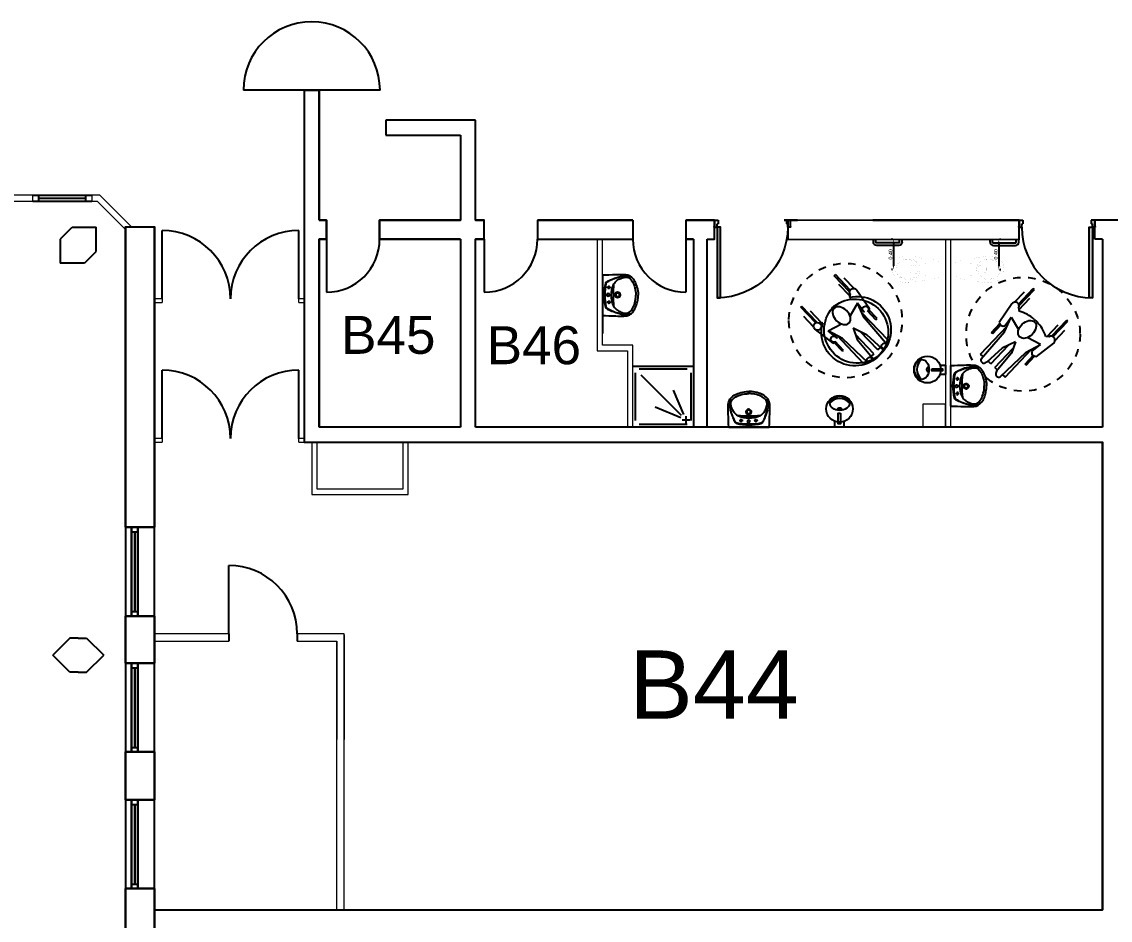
# Model space of a CAD drawing. Header units: millimetres. Extents: x -223503 to -221183, y 15861 to 17311.
# Drawn here: x -222573.32 to -222558.98, y 16069.65 to 16081.48 of the extents above; entities that cross this region are included whole.
import ezdxf

# ---------------------------------------------------------------- set-up
doc = ezdxf.new("R2010")
doc.units = ezdxf.units.MM
doc.linetypes.add('CACHE', pattern=[9.525, 6.35, -3.175])
doc.linetypes.add('CACHE2', pattern=[4.7625, 3.175, -1.5875])
for name, color, linetype in [('ASTEC - AMENAGEMENT INFIRMERIE', 7, 'Continuous'), ('BA CLOISON', 8, 'Continuous'), ('BA FENETRE', 8, 'Continuous'), ('BA MURS', 8, 'Continuous'), ('BA MURS POUTRE', 8, 'CACHE'), ('BA PORTES', 8, 'Continuous'), ('CF EQUIPEMENTS', 8, 'Continuous')]:
    doc.layers.add(name, color=color, linetype=linetype)
doc.layers.add('NUMEROTATION', color=172, linetype='Continuous', lineweight=30)
doc.styles.get("Standard").update_dxf_attribs({"font": 'arial.ttf'})
doc.dimstyles.new('ISO-25', dxfattribs={"dimtxt": 2.5, "dimasz": 2.5, "dimexe": 1.25, "dimexo": 0.625, "dimtad": 1, "dimtxsty": 'Standard', "dimcen": 2.5, "dimadec": 0, "dimazin": 0, "dimtfac": 1, "dimtmove": 0, "dimatfit": 3, "dimfxl": 1, "dimarcsym": 0})

# ---------------------------------------------------------------- blocks, each defined once
blk = doc.blocks.new('A$C620860B5')
at = {"color": 0, "const_width": 0.0381}
for points in [[(31.4, 70), (4.1, 70), (3.8, 69.9), (3.7, 69.5), (3.7, 69.1), (3.7, 43.3), (3.7, 43), (3.7, 42.8), (3.7, 42.6), (3.7, 42.3), (3.7, 42.1), (3.6, 41.8), (3.6, 41.5), (3.6, 41.3), (3.5, 41), (3.5, 40.7), (3.4, 40.4), (3.4, 40.1), (3.3, 39.8), (3.3, 39.5), (3.2, 39.2), (3.1, 38.8), (3.1, 38.5), (3, 38.2), (2.9, 37.8), (2.9, 37.5), (2.8, 37.1), (2.7, 36.8), (2.6, 36.4), (2.5, 36), (2.5, 35.6), (2.4, 35.3), (2.3, 34.9), (2.2, 34.5), (2.1, 34.1), (2, 33.7), (1.9, 33.3), (1.8, 32.9), (1.8, 32.4), (1.7, 32), (1.6, 31.6), (1.5, 31.2), (1.4, 30.7), (1.3, 30.3), (1.2, 29.8), (1.2, 29.4), (1.1, 28.9), (1, 28.5), (0.9, 28), (0.8, 27.5), (0.8, 27.1), (0.7, 26.6), (0.6, 26.1), (0.6, 25.6), (0.5, 25.1), (0.4, 24.6), (0.4, 24.1), (0.3, 23.6), (0.3, 23.1), (0.2, 22.6), (0.2, 22.1), (0.1, 21.6), (0.1, 21.1), (0.1, 20.6), (0, 20.1), (0, 19.7), (0, 19.3), (0, 18.9), (0, 18.5), (0, 18.1), (0.1, 17.7), (0.1, 17.3), (0.1, 17), (0.2, 16.6), (0.2, 16.2), (0.3, 15.8), (0.3, 15.5), (0.4, 15.1), (0.5, 14.7), (0.6, 14.4), (0.7, 14), (0.8, 13.6), (0.9, 13.3), (1, 12.9), (1.1, 12.6), (1.2, 12.2), (1.4, 11.9), (1.5, 11.6), (1.6, 11.2), (1.8, 10.9), (1.9, 10.6), (2.1, 10.2), (2.3, 9.9), (2.4, 9.6), (2.6, 9.3), (2.8, 9), (3, 8.7), (3.2, 8.4), (3.4, 8.1), (3.6, 7.8), (3.8, 7.5), (4, 7.2), (4.2, 6.9), (4.4, 6.6), (4.6, 6.4), (4.9, 6.1), (5.1, 5.8), (5.3, 5.6), (5.6, 5.3), (5.8, 5.1), (6.1, 4.8), (6.3, 4.6), (6.6, 4.4), (6.9, 4.1), (7.1, 3.9), (7.4, 3.7), (7.7, 3.5), (8, 3.3), (8.3, 3.1), (8.6, 2.9), (8.8, 2.7), (9.1, 2.5), (9.4, 2.3), (9.7, 2.2), (10.1, 2), (10.4, 1.8), (10.7, 1.7), (11, 1.5), (11.3, 1.4), (11.6, 1.3), (12, 1.1), (12.3, 1), (12.6, 0.9), (12.9, 0.8), (13.3, 0.7), (13.6, 0.6), (14, 0.5), (14.3, 0.4), (14.6, 0.3), (15, 0.3), (15.3, 0.2), (15.7, 0.2), (16, 0.1), (16.4, 0.1), (16.7, 0.1), (17.1, 0), (17.5, 0), (17.8, 0), (18.2, 0), (18.5, 0), (18.9, 0.1), (19.3, 0.1), (19.6, 0.1), (20, 0.2), (20.3, 0.2), (20.7, 0.3), (21, 0.3), (21.3, 0.4), (21.7, 0.5), (22, 0.6), (22.4, 0.7), (22.7, 0.8), (23, 0.9), (23.4, 1), (23.7, 1.1), (24, 1.3), (24.3, 1.4), (24.7, 1.5), (25, 1.7), (25.3, 1.8), (25.6, 2), (25.9, 2.2), (26.2, 2.3), (26.5, 2.5), (26.8, 2.7), (27.1, 2.9), (27.4, 3.1), (27.7, 3.3), (27.9, 3.5), (28.2, 3.7), (28.5, 3.9), (28.8, 4.1), (29, 4.4), (29.3, 4.6), (29.5, 4.8), (29.8, 5.1), (30.1, 5.3), (30.3, 5.6), (30.5, 5.8), (30.8, 6.1), (31, 6.4), (31.2, 6.6), (31.5, 6.9), (31.7, 7.2), (31.9, 7.5), (32.1, 7.8), (32.3, 8.1), (32.5, 8.4), (32.7, 8.7), (32.9, 9), (33, 9.3), (33.2, 9.6), (33.4, 9.9), (33.6, 10.2), (33.7, 10.6), (33.9, 10.9), (34, 11.2), (34.2, 11.6), (34.3, 11.9), (34.4, 12.2), (34.5, 12.6), (34.7, 12.9), (34.8, 13.3), (34.9, 13.6), (35, 14), (35.1, 14.4), (35.1, 14.7), (35.2, 15.1), (35.3, 15.5), (35.4, 15.8), (35.4, 16.2), (35.5, 16.6), (35.5, 17), (35.5, 17.3), (35.6, 17.7), (35.6, 18.1), (35.6, 18.5), (35.6, 18.9), (35.6, 19.3), (35.6, 19.7), (35.6, 20.1), (35.6, 20.6), (35.5, 21.1), (35.5, 21.6), (35.5, 22.1), (35.4, 22.6), (35.4, 23.1), (35.3, 23.6), (35.3, 24.1), (35.2, 24.6), (35.1, 25.1), (35.1, 25.6), (35, 26.1), (34.9, 26.6), (34.9, 27.1), (34.8, 27.5), (34.7, 28), (34.6, 28.5), (34.6, 28.9), (34.5, 29.4), (34.4, 29.8), (34.3, 30.3), (34.2, 30.7), (34.1, 31.2), (34.1, 31.6), (34, 32), (33.9, 32.4), (33.8, 32.9), (33.7, 33.3), (33.6, 33.7), (33.5, 34.1), (33.4, 34.5), (33.4, 34.9), (33.3, 35.3), (33.2, 35.6), (33.1, 36), (33, 36.4), (32.9, 36.8), (32.9, 37.1), (32.8, 37.5), (32.7, 37.8), (32.6, 38.2), (32.6, 38.5), (32.5, 38.8), (32.4, 39.2), (32.4, 39.5), (32.3, 39.8), (32.3, 40.1), (32.2, 40.4), (32.2, 40.7), (32.1, 41), (32.1, 41.3), (32, 41.5), (32, 41.8), (32, 42.1), (32, 42.3), (31.9, 42.6), (31.9, 42.8), (31.9, 43), (31.9, 43.3), (31.9, 69.4), (31.9, 69.7), (31.7, 70), (31.4, 70)], [(4.5, 51.6), (8.8, 65.7)], [(8.8, 65.7), (8.9, 65.8), (9, 65.9), (9.2, 65.9)], [(9.2, 65.9), (26.5, 65.9)], [(26.5, 65.9), (26.6, 65.9), (26.8, 65.8), (26.8, 65.7)], [(26.8, 65.7), (31.2, 51.6)], [(8.8, 43.1), (11.3, 43.1)], [(9.3, 43.1), (9.4, 43.4), (9.7, 43.7), (10, 43.8), (10.4, 43.7), (10.7, 43.4), (10.8, 43.1), (10.7, 42.7), (10.4, 42.4), (10, 42.3), (9.7, 42.4), (9.4, 42.7), (9.3, 43.1)], [(10.1, 41.4), (10.1, 44.5)], [(26.7, 43.1), (24.4, 43.1)], [(26.3, 43.1), (26.2, 43.5), (25.9, 43.7), (25.5, 43.8), (25.2, 43.7), (24.9, 43.5), (24.8, 43.1), (24.9, 42.7), (25.2, 42.4), (25.5, 42.3), (25.9, 42.4), (26.2, 42.7), (26.3, 43.1)], [(25.5, 41.5), (25.5, 44.4)], [(17.8, 4.2), (18.2, 4.2), (18.5, 4.2), (18.9, 4.3), (19.2, 4.3), (19.5, 4.3), (19.9, 4.4), (20.2, 4.5), (20.5, 4.5), (20.9, 4.6), (21.2, 4.7), (21.5, 4.8), (21.8, 4.9), (22.1, 5.1), (22.5, 5.2), (22.8, 5.3), (23.1, 5.5), (23.4, 5.6), (23.7, 5.8), (24, 6), (24.3, 6.2), (24.5, 6.3), (24.8, 6.5), (25.1, 6.8), (25.4, 7), (25.6, 7.2), (25.9, 7.4), (26.2, 7.7), (26.4, 7.9), (26.7, 8.1), (26.9, 8.4), (27.2, 8.7), (27.4, 8.9), (27.6, 9.2), (27.8, 9.5), (28.1, 9.8), (28.3, 10.1), (28.5, 10.4), (28.7, 10.7), (28.9, 11), (29.1, 11.3), (29.2, 11.6), (29.4, 12), (29.6, 12.3), (29.7, 12.6), (29.9, 13), (30, 13.3), (30.2, 13.7), (30.3, 14), (30.5, 14.4), (30.6, 14.8), (30.7, 15.1), (30.8, 15.5), (30.9, 15.9), (31, 16.3), (31.1, 16.7), (31.1, 17.1), (31.2, 17.4), (31.2, 17.8), (31.3, 18.2), (31.3, 18.6), (31.4, 19.1), (31.4, 19.5), (31.4, 19.9), (31.4, 20.3), (31.4, 20.7), (31.4, 21.1), (31.4, 21.5), (31.4, 21.9), (31.3, 22.3), (31.3, 22.6), (31.3, 23), (31.2, 23.4), (31.2, 23.8), (31.1, 24.2), (31.1, 24.5), (31, 24.9), (30.9, 25.3), (30.9, 25.6), (30.8, 26), (30.7, 26.3), (30.6, 26.7), (30.5, 27), (30.4, 27.4), (30.3, 27.7), (30.2, 28.1), (30, 28.4), (29.9, 28.7), (29.8, 29), (29.6, 29.3), (29.5, 29.6), (29.3, 29.9), (29.2, 30.2), (29, 30.5), (28.8, 30.8), (28.6, 31.1), (28.5, 31.4), (28.3, 31.6), (28.1, 31.9), (27.9, 32.2), (27.6, 32.4), (27.4, 32.7), (27.2, 32.9), (27, 33.1), (26.7, 33.3), (26.5, 33.6), (26.2, 33.8), (25.9, 34), (25.7, 34.2), (25.4, 34.4), (25.1, 34.5), (24.8, 34.7), (24.5, 34.9), (24.2, 35), (23.9, 35.2), (23.6, 35.3), (23.2, 35.5), (22.9, 35.6), (22.6, 35.7), (22.2, 35.8), (21.8, 35.9), (21.5, 36), (21.1, 36.1), (20.7, 36.1), (20.3, 36.2), (19.9, 36.3), (19.5, 36.3), (19.1, 36.3), (18.7, 36.4), (18.3, 36.4), (17.8, 36.4), (17.4, 36.4), (17, 36.4), (16.5, 36.3), (16.1, 36.3), (15.7, 36.3), (15.3, 36.2), (14.9, 36.1), (14.5, 36.1), (14.2, 36), (13.8, 35.9), (13.4, 35.8), (13.1, 35.7), (12.7, 35.6), (12.4, 35.5), (12.1, 35.3), (11.7, 35.2), (11.4, 35), (11.1, 34.9), (10.8, 34.7), (10.5, 34.5), (10.2, 34.4), (10, 34.2), (9.7, 34), (9.4, 33.8), (9.2, 33.6), (8.9, 33.3), (8.7, 33.1), (8.5, 32.9), (8.2, 32.7), (8, 32.4), (7.8, 32.2), (7.6, 31.9), (7.4, 31.6), (7.2, 31.4), (7, 31.1), (6.8, 30.8), (6.6, 30.5), (6.5, 30.2), (6.3, 29.9), (6.2, 29.6), (6, 29.3), (5.9, 29), (5.7, 28.7), (5.6, 28.4), (5.5, 28.1), (5.4, 27.7), (5.2, 27.4), (5.1, 27), (5, 26.7), (4.9, 26.3), (4.9, 26), (4.8, 25.6), (4.7, 25.3), (4.6, 24.9), (4.6, 24.5), (4.5, 24.2), (4.5, 23.8), (4.4, 23.4), (4.4, 23), (4.3, 22.6), (4.3, 22.3), (4.3, 21.9), (4.3, 21.5), (4.2, 21.1), (4.2, 20.7), (4.2, 20.3), (4.2, 19.9), (4.3, 19.5), (4.3, 19.1), (4.3, 18.6), (4.3, 18.2), (4.4, 17.8), (4.5, 17.4), (4.5, 17.1), (4.6, 16.7), (4.7, 16.3), (4.8, 15.9), (4.9, 15.5), (5, 15.1), (5.1, 14.8), (5.2, 14.4), (5.3, 14), (5.5, 13.7), (5.6, 13.3), (5.7, 13), (5.9, 12.6), (6.1, 12.3), (6.2, 12), (6.4, 11.6), (6.6, 11.3), (6.8, 11), (7, 10.7), (7.2, 10.4), (7.4, 10.1), (7.6, 9.8), (7.8, 9.5), (8, 9.2), (8.2, 8.9), (8.5, 8.7), (8.7, 8.4), (9, 8.1), (9.2, 7.9), (9.5, 7.7), (9.7, 7.4), (10, 7.2), (10.3, 7), (10.5, 6.8), (10.8, 6.5), (11.1, 6.3), (11.4, 6.2), (11.7, 6), (12, 5.8), (12.3, 5.6), (12.6, 5.5), (12.9, 5.3), (13.2, 5.2), (13.5, 5.1), (13.8, 4.9), (14.1, 4.8), (14.5, 4.7), (14.8, 4.6), (15.1, 4.5), (15.4, 4.5), (15.8, 4.4), (16.1, 4.3), (16.4, 4.3), (16.8, 4.3), (17.1, 4.2), (17.5, 4.2), (17.8, 4.2)], [(17.8, 5), (18.2, 5), (18.6, 5), (18.9, 5.1), (19.3, 5.1), (19.6, 5.2), (20, 5.2), (20.3, 5.3), (20.7, 5.4), (21, 5.5), (21.3, 5.6), (21.7, 5.7), (22, 5.8), (22.3, 5.9), (22.6, 6.1), (22.9, 6.2), (23.3, 6.4), (23.6, 6.5), (23.9, 6.7), (24.1, 6.9), (24.4, 7.1), (24.7, 7.3), (25, 7.5), (25.3, 7.7), (25.5, 7.9), (25.8, 8.2), (26, 8.4), (26.3, 8.7), (26.5, 8.9), (26.8, 9.2), (27, 9.5), (27.2, 9.7), (27.4, 10), (27.7, 10.3), (27.9, 10.6), (28.1, 10.9), (28.3, 11.2), (28.4, 11.5), (28.6, 11.8), (28.8, 12.2), (29, 12.5), (29.1, 12.8), (29.3, 13.2), (29.4, 13.5), (29.5, 13.8), (29.7, 14.2), (29.8, 14.6), (29.9, 14.9), (30, 15.3), (30.1, 15.6), (30.2, 16), (30.3, 16.4), (30.4, 16.8), (30.4, 17.2), (30.5, 17.5), (30.5, 17.9), (30.6, 18.3), (30.6, 18.7), (30.6, 19.1), (30.6, 19.5), (30.6, 19.9), (30.6, 20.3), (30.6, 20.7), (30.6, 21.1), (30.6, 21.5), (30.6, 21.8), (30.5, 22.2), (30.5, 22.6), (30.5, 23), (30.4, 23.3), (30.4, 23.7), (30.3, 24.1), (30.2, 24.4), (30.2, 24.8), (30.1, 25.1), (30, 25.5), (29.9, 25.8), (29.8, 26.1), (29.7, 26.4), (29.6, 26.8), (29.5, 27.1), (29.3, 27.4), (29.2, 27.7), (29.1, 28), (28.9, 28.3), (28.8, 28.6), (28.6, 28.8), (28.4, 29.1), (28.3, 29.4), (28.1, 29.6), (27.9, 29.9), (27.7, 30.1), (27.5, 30.4), (27.2, 30.6), (27, 30.8), (26.8, 31.1), (26.5, 31.3), (26.3, 31.5), (26, 31.7), (25.7, 31.9), (25.5, 32), (25.2, 32.2), (24.9, 32.4), (24.6, 32.5), (24.3, 32.7), (23.9, 32.8), (23.6, 33), (23.2, 33.1), (22.9, 33.2), (22.5, 33.3), (22.1, 33.4), (21.8, 33.5), (21.4, 33.6), (21, 33.7), (20.5, 33.7), (20.1, 33.8), (19.7, 33.8), (19.2, 33.8), (18.8, 33.9), (18.3, 33.9), (17.8, 33.9), (17.3, 33.9), (16.9, 33.9), (16.4, 33.8), (16, 33.8), (15.5, 33.8), (15.1, 33.7), (14.7, 33.7), (14.3, 33.6), (13.9, 33.5), (13.5, 33.4), (13.1, 33.3), (12.8, 33.2), (12.4, 33.1), (12.1, 33), (11.7, 32.8), (11.4, 32.7), (11.1, 32.5), (10.8, 32.4), (10.5, 32.2), (10.2, 32), (9.9, 31.9), (9.6, 31.7), (9.4, 31.5), (9.1, 31.3), (8.9, 31.1), (8.6, 30.8), (8.4, 30.6), (8.2, 30.4), (8, 30.1), (7.8, 29.9), (7.6, 29.6), (7.4, 29.4), (7.2, 29.1), (7, 28.8), (6.9, 28.6), (6.7, 28.3), (6.6, 28), (6.4, 27.7), (6.3, 27.4), (6.2, 27.1), (6.1, 26.8), (5.9, 26.4), (5.8, 26.1), (5.7, 25.8), (5.6, 25.5), (5.6, 25.1), (5.5, 24.8), (5.4, 24.4), (5.3, 24.1), (5.3, 23.7), (5.2, 23.3), (5.2, 23), (5.1, 22.6), (5.1, 22.2), (5.1, 21.8), (5.1, 21.5), (5, 21.1), (5, 20.7), (5, 20.3), (5, 19.9), (5, 19.5), (5, 19.1), (5, 18.7), (5.1, 18.3), (5.1, 17.9), (5.2, 17.5), (5.2, 17.2), (5.3, 16.8), (5.4, 16.4), (5.4, 16), (5.5, 15.6), (5.6, 15.3), (5.7, 14.9), (5.8, 14.6), (6, 14.2), (6.1, 13.8), (6.2, 13.5), (6.4, 13.2), (6.5, 12.8), (6.7, 12.5), (6.8, 12.2), (7, 11.8), (7.2, 11.5), (7.4, 11.2), (7.6, 10.9), (7.8, 10.6), (8, 10.3), (8.2, 10), (8.4, 9.7), (8.6, 9.5), (8.9, 9.2), (9.1, 8.9), (9.3, 8.7), (9.6, 8.4), (9.9, 8.2), (10.1, 7.9), (10.4, 7.7), (10.6, 7.5), (10.9, 7.3), (11.2, 7.1), (11.5, 6.9), (11.8, 6.7), (12.1, 6.5), (12.4, 6.4), (12.7, 6.2), (13, 6.1), (13.3, 5.9), (13.6, 5.8), (14, 5.7), (14.3, 5.6), (14.6, 5.5), (15, 5.4), (15.3, 5.3), (15.7, 5.2), (16, 5.2), (16.4, 5.1), (16.7, 5.1), (17.1, 5), (17.5, 5), (17.8, 5)], [(17.9, 22.7), (17.5, 22.7), (17.4, 22.7), (17.3, 22.7), (17.2, 22.7), (17, 22.7), (16.8, 22.7), (16.6, 22.7), (16.3, 22.8), (16, 22.8), (15.7, 22.9), (15.4, 23.1), (15.1, 23.2), (14.7, 23.4), (14.4, 23.6), (14.1, 23.9), (13.9, 24.2), (13.6, 24.6), (13.4, 25), (13.2, 25.5), (13.1, 26.1), (13, 26.7), (12.3, 31.1), (12.4, 31.7), (12.5, 32.1), (12.8, 32.4), (13.2, 32.6), (13.7, 32.7), (14.2, 32.9), (14.7, 33), (15.2, 33.1), (15.6, 33.1), (16.1, 33.2), (16.5, 33.2), (16.9, 33.2), (17.4, 33.2), (17.9, 33.2), (18.3, 33.2), (18.8, 33.2), (19.2, 33.2), (19.6, 33.2), (20.1, 33.1), (20.5, 33.1), (21, 33), (21.5, 32.9), (22, 32.7), (22.5, 32.6), (22.9, 32.4), (23.2, 32.1), (23.3, 31.7), (23.4, 31.1), (22.7, 26.7), (22.6, 26.1), (22.5, 25.5), (22.3, 25), (22.1, 24.6), (21.8, 24.2), (21.6, 23.9), (21.3, 23.6), (21, 23.4), (20.6, 23.2), (20.3, 23.1), (20, 22.9), (19.7, 22.8), (19.4, 22.8), (19.1, 22.7), (18.9, 22.7), (18.7, 22.7), (18.5, 22.7), (18.4, 22.7), (18.3, 22.7), (18.2, 22.7), (17.9, 22.7)]]:
    blk.add_lwpolyline(points, dxfattribs=at)
blk = doc.blocks.new('Barre maintien')
for p, q in [((-0.04, 0), (0, 0)), ((-0.085, -0.045), (-0.085, -0.335)), ((-0.05, -0.045), (-0.05, -0.335)), ((-0.04, -0.035), (0, -0.035)), ((-0.04, -0.345), (0, -0.345)), ((-0.04, -0.38), (0, -0.38))]:
    blk.add_line(p, q)
for centre, radius, start, end in [((-0.04, -0.045), 0.045, 90, 180), ((-0.04, -0.045), 0.01, 90, 180), ((-0.04, -0.335), 0.045, 180, 270), ((-0.04, -0.335), 0.01, 180, 270)]:
    blk.add_arc(centre, radius, start, end)
blk = doc.blocks.new('*D11')
at = {"layer": 'CF EQUIPEMENTS', "color": 0, "lineweight": -2, "transparency": 16777216}
for p, q in [((-222560.446, 16078.572), (-222560.446, 16078.27)), ((-222560.435, 16078.622), (-222560.421, 16078.622)), ((-222560.435, 16078.22), (-222560.421, 16078.22))]:
    blk.add_line(p, q, dxfattribs=at)
at = {"layer": 'CF EQUIPEMENTS', "color": 0, "transparency": 16777216}
for points in [[(-222560.454, 16078.572), (-222560.438, 16078.572), (-222560.446, 16078.622)], [(-222560.454, 16078.27), (-222560.438, 16078.27), (-222560.446, 16078.22)]]:
    blk.add_solid(points, dxfattribs=at)
at = {"layer": 'CF EQUIPEMENTS', "color": 0, "transparency": 16777216, "insert": (-222560.484, 16078.421), "char_height": 0.05, "attachment_point": 5, "rotation": 90}
blk.add_mtext('0.40', dxfattribs=at)
blk = doc.blocks.new('Lavabo 500-445')
at = {"color": 0, "ltscale": 0.5}
blk.add_line((0.8, 47), (54.1, 47), dxfattribs=at)
at = {"color": 0, "linetype": 'Continuous'}
for p, q in [((15, 38.5), (16.4, 38.5)), ((17.2, 39.4), (17.2, 40.7)), ((17.2, 37.7), (17.2, 36.4)), ((19.4, 38.5), (18, 38.5)), ((24.5, 39.5), (25.9, 39.5)), ((27, 42), (27, 40.6)), ((27, 38.5), (27, 37.1)), ((27, 31.6), (27, 28.4)), ((29.4, 39.5), (28.1, 39.5)), ((34.6, 38.5), (35.9, 38.5)), ((36.7, 39.4), (36.7, 40.7)), ((36.7, 37.7), (36.7, 36.4)), ((38.9, 38.5), (37.6, 38.5)), ((25.6, 27.1), (22.4, 27.1)), ((27, 25.7), (27, 22.5)), ((31.5, 27.1), (28.4, 27.1))]:
    blk.add_line(p, q, dxfattribs=at)
for centre, radius in [((27, 27.1), 3.5), ((27, 27.1), 2.5), ((27, 39.5), 1.75)]:
    blk.add_circle(centre, radius, dxfattribs=at)
at = {"color": 0}
for centre, radius, start, end in [((27.5, -15.2), 60, 74.5003, 105.4997), ((27.5, -40.7), 84.1, 79.4923, 100.5077), ((12.8, 38.4), 3.67, 100.5561, 141.3183), ((27.5, -103.3), 136, 83.6125, 96.3875), ((27.5, 0.7), 34.8, 66.7884, 113.2116), ((42.2, 38.4), 3.67, 38.6817, 79.4439)]:
    blk.add_arc(centre, radius, start, end, dxfattribs=at)
at = {"color": 0, "ltscale": 0.5}
for centre, radius, start, end in [((59, 10.8), 57.5, 148.648, 165.7967), ((12.7, 39.1), 3.67, 109.6829, 143.1102), ((42.3, 39.1), 3.67, 36.8898, 70.3171), ((-4, 10.8), 57.5, 14.2033, 31.352)]:
    blk.add_arc(centre, radius, start, end, dxfattribs=at)
at = {"color": 0, "linetype": 'Continuous'}
for centre, start, end in [((17.2, 38.5), 148.745, 211.255), ((17.2, 38.5), 58.745, 121.255), ((17.2, 38.5), 238.745, 301.255), ((17.2, 38.5), 328.745, 31.255), ((36.7, 38.5), 148.745, 211.255), ((36.7, 38.5), 58.745, 121.255), ((36.7, 38.5), 238.745, 301.255), ((36.7, 38.5), 328.745, 31.255)]:
    blk.add_arc(centre, 1.5, start, end, dxfattribs=at)
at = {"color": 0}
for points, knots in [([(0.8, 47), (0.6, 41.8), (0.2, 30.9), (-0.1, 20.9), (0.4, 14.6), (2.5, 9.4), (7.6, 4.9), (15.3, 1.8), (21.9, 0.3), (26.4, 0), (27.5, 0)], [0, 0, 0, 0, 6.862415, 11.432979, 13.061515, 15.17947, 18.596172, 21.589508, 25.933706, 27.415306, 27.415306, 27.415306, 27.415306]), ([(54.1, 47), (54.4, 41.8), (54.8, 30.9), (55.1, 20.9), (54.6, 14.6), (52.5, 9.4), (47.4, 4.9), (39.7, 1.8), (33.1, 0.3), (28.6, 0), (27.5, 0)], [0, 0, 0, 0, 6.862415, 11.432979, 13.061515, 15.17947, 18.596172, 21.589508, 25.933706, 27.415306, 27.415306, 27.415306, 27.415306]), ([(9.8, 41.3), (9.5, 41), (8.9, 40), (7.5, 37.3), (5.2, 30.7), (3.2, 24.9), (2.1, 19), (2.1, 13.7), (3.8, 11.1), (4.4, 10.1)], [11.967274, 11.967274, 11.967274, 11.967274, 24.820686, 49.18275, 116.442747, 184.513038, 249.207347, 314.742254, 350.500887, 350.500887, 350.500887, 350.500887]), ([(13.8, 32.7), (13.4, 32.5), (11.5, 31.5), (7.6, 27.9), (5.3, 23.3), (4, 19.6), (3.4, 16.1), (4.3, 12), (8.6, 7.6), (15.8, 4.6), (22.4, 3.2), (26.5, 3), (27.5, 3)], [0, 0, 0, 0, 0.551076, 2.734038, 5.047655, 6.966551, 8.10082, 9.597606, 12.303606, 15.69898, 19.704485, 21.053077, 21.053077, 21.053077, 21.053077]), ([(41.2, 32.7), (41.6, 32.5), (43.4, 31.5), (47.4, 27.9), (49.7, 23.3), (51, 19.6), (51.5, 16.1), (50.7, 12), (46.4, 7.6), (39.2, 4.6), (32.6, 3.2), (28.5, 3), (27.5, 3)], [0, 0, 0, 0, 0.551076, 2.734038, 5.047655, 6.966551, 8.10082, 9.597606, 12.303606, 15.69898, 19.704485, 21.053077, 21.053077, 21.053077, 21.053077]), ([(45.2, 41.3), (45.4, 41), (46.1, 40), (47.5, 37.3), (49.7, 30.7), (51.8, 24.9), (52.9, 19), (52.9, 13.7), (51.2, 11.1), (50.6, 10.1)], [11.967274, 11.967274, 11.967274, 11.967274, 24.820686, 49.18275, 116.442747, 184.513038, 249.207347, 314.742254, 350.500887, 350.500887, 350.500887, 350.500887])]:
    blk.add_open_spline(points, degree=3, knots=knots, dxfattribs=at)
blk = doc.blocks.new('Cercle Handi')
at = {"color": 0}
for p, q in [((-150, 401), (-334, 440)), ((-456, 410), (-460, 392)), ((-172, 332), (-460, 392)), ((-178, 352), (-456, 410)), ((-141, 287), (-346, 330)), ((-153, 311), (-132, 269)), ((-109, 403), (166, 297)), ((166, 297), (170, 265)), ((180, 156), (-3, 265)), ((133, 219), (-3, 265)), ((-3, 265), (9, 70)), ((606, 93), (110, 197)), ((141, 222), (133, 219)), ((322, 228), (164, 261)), ((325, 246), (168, 279)), ((638, 37), (180, 156)), ((325, 246), (322, 228)), ((-242, 21), (-232, 68)), ((596, 48), (606, 93)), ((638, 37), (636, 38)), ((-111, -252), (-21, -82)), ((137, -35), (292, -1)), ((137, -35), (302, -138)), ((553, -159), (223, -89)), ((568, -88), (224, -16)), ((292, -1), (330, -5)), ((302, -138), (564, -212)), ((330, -5), (599, -44)), ((568, -88), (578, -41)), ((599, -44), (625, -37)), ((-581, -182), (-585, -202)), ((-307, -261), (-585, -202)), ((-288, -244), (-581, -182)), ((-301, -317), (-485, -278)), ((-247, -216), (-452, -173)), ((-268, -234), (-231, -204)), ((100, -226), (-111, -252)), ((31, -265), (-111, -252)), ((515, -340), (19, -236)), ((38, -270), (31, -265)), ((565, -302), (100, -226)), ((553, -159), (543, -206)), ((564, -212), (585, -229)), ((-264, -335), (31, -349)), ((31, -349), (47, -321)), ((196, -367), (39, -334)), ((201, -346), (44, -313)), ((201, -346), (196, -367)), ((524, -295), (515, -340)), ((567, -301), (565, -302))]:
    blk.add_line(p, q, dxfattribs=at)
at = {"color": 0, "linetype": 'CACHE2'}
blk.add_circle((0, 0), 750, dxfattribs=at)
at = {"color": 0}
for centre, radius, start, end in [((-128, 355), 51, 162.0036, 240.0357), ((-127, 355), 51.3, 68.9303, 162.0036), ((198, -22), 440, 138.5521, 168.1191), ((130, 260), 40.4, 286.7296, 6.0883), ((188, -70), 440, 168.1191, 197.6861), ((615, 3), 41, 285.2404, 55.1749), ((-262, -284), 51, 96.2026, 174.2346), ((-262, -284), 51.3, 174.2346, 267.3079), ((12, -301), 40.4, 330.15, 49.5087), ((559, -261), 41, 281.0633, 50.9978)]:
    blk.add_arc(centre, radius, start, end, dxfattribs=at)
blk.add_ellipse((-82, 12), major_axis=(-134, 34), ratio=0.676667, start_param=0, end_param=6.283185, dxfattribs=at)
blk = doc.blocks.new('*D43')
at = {"layer": 'CF EQUIPEMENTS', "color": 0, "lineweight": -2, "transparency": 16777216}
for p, q in [((-222561.845, 16078.622), (-222561.86, 16078.622)), ((-222561.835, 16078.572), (-222561.835, 16078.27)), ((-222561.845, 16078.22), (-222561.86, 16078.22))]:
    blk.add_line(p, q, dxfattribs=at)
at = {"layer": 'CF EQUIPEMENTS', "color": 0, "transparency": 16777216}
for points in [[(-222561.843, 16078.572), (-222561.826, 16078.572), (-222561.835, 16078.622)], [(-222561.843, 16078.27), (-222561.826, 16078.27), (-222561.835, 16078.22)]]:
    blk.add_solid(points, dxfattribs=at)
at = {"layer": 'CF EQUIPEMENTS', "color": 0, "transparency": 16777216, "insert": (-222561.873, 16078.421), "char_height": 0.05, "attachment_point": 5, "rotation": 90}
blk.add_mtext('0.40', dxfattribs=at)
blk = doc.blocks.new('BP 93 SA')
blk.add_hatch(color=256).paths.add_polyline_path([(927, 0), (927, 930), (971, 930), (971, 0)])
for p, q in [((0, 1023), (0, 1012)), ((0, 1023), (56, 1023)), ((0, 1012), (8, 1012)), ((8, 1012), (8, 941)), ((56, 1023), (56, 974)), ((1012, 1023), (956, 1023)), ((956, 1023), (956, 974)), ((1012, 1012), (1004, 1012)), ((1004, 1012), (1004, 941)), ((1012, 1023), (1012, 1012)), ((0, 930), (0, 941)), ((0, 941), (8, 941)), ((0, 930), (41, 930)), ((41, 930), (41, 974)), ((41, 974), (56, 974)), ((971, 974), (956, 974)), ((971, 930), (971, 974)), ((1012, 930), (971, 930)), ((1012, 941), (1004, 941)), ((1012, 930), (1012, 941))]:
    blk.add_line(p, q)
blk.add_lwpolyline([(927, 0), (927, 930), (971, 930), (971, 0)], close=True)
blk.add_arc((971, 930), 930, 180, 270)
blk = doc.blocks.new('CCADUNITCIRCLE', base_point=(0.01, 0.01))
at = {"color": 0, "linetype": 'ByBlock'}
blk.add_circle((0, 0), 1, dxfattribs=at)
blk = doc.blocks.new('URINOIR')
at = {"color": 0, "linetype": 'Continuous'}
for p, q in [((-162, 6), (-87, 6)), ((-162, -114), (-162, 6)), ((-89, -114), (-162, -114))]:
    blk.add_line(p, q, dxfattribs=at)
blk.add_lwpolyline([(20, -68), (-121, -68), (-121, -40), (20, -40)], close=True, dxfattribs=at)
blk.add_circle((77, -57), 176, dxfattribs=at)
for centre, radius, start, end in [((40, -59), 174, 311.4155, 48.5845), ((43, -59), 174, 311.4155, 48.5845), ((56, -59), 25, 275.3008, 84.6992), ((56, -59), 32, 276.7911, 83.2089)]:
    blk.add_arc(centre, radius, start, end, dxfattribs=at)
at = {"color": 0, "linetype": 'Continuous', "xscale": 130.5280600000032, "yscale": 95.24999999999295, "zscale": 2540, "rotation": 90}
blk.add_blockref('CCADUNITCIRCLE', (151, -58), dxfattribs=at)

msp = doc.modelspace()

# ---------------------------------------------------------------- linework, layer by layer
at = {"layer": 'BA CLOISON', "linetype": 'Continuous', "lineweight": 0}
for p, q in [((-222573.173, 16079.202), (-222573.493, 16079.202)), ((-222573.173, 16079.122), (-222573.173, 16079.202)), ((-222572.393, 16079.202), (-222572.393, 16079.122)), ((-222572.29, 16079.202), (-222572.393, 16079.202)), ((-222571.871, 16078.783), (-222572.29, 16079.202)), ((-222573.493, 16079.122), (-222573.173, 16079.122)), ((-222572.393, 16079.122), (-222572.323, 16079.122)), ((-222572.323, 16079.122), (-222571.951, 16078.75)), ((-222565.738, 16078.622), (-222565.738, 16077.165)), ((-222565.738, 16078.622), (-222565.738, 16077.152)), ((-222565.667, 16077.223), (-222565.667, 16078.622)), ((-222561.148, 16078.622), (-222561.148, 16076.147)), ((-222561.148, 16078.622), (-222561.148, 16076.147)), ((-222561.078, 16076.147), (-222561.078, 16078.622)), ((-222571.468, 16077.835), (-222571.568, 16077.835)), ((-222571.568, 16077.785), (-222571.468, 16077.785)), ((-222571.468, 16077.835), (-222571.468, 16077.785)), ((-222569.668, 16077.835), (-222569.668, 16077.835)), ((-222569.668, 16077.785), (-222569.668, 16077.835)), ((-222569.598, 16077.835), (-222569.668, 16077.835)), ((-222569.668, 16077.785), (-222569.598, 16077.785)), ((-222565.738, 16077.165), (-222565.738, 16077.152)), ((-222565.738, 16077.152), (-222565.338, 16077.152)), ((-222565.738, 16077.152), (-222565.668, 16077.152)), ((-222565.668, 16077.152), (-222565.338, 16077.152)), ((-222565.267, 16077.223), (-222565.667, 16077.223)), ((-222565.338, 16077.152), (-222565.338, 16076.147)), ((-222565.338, 16077.152), (-222565.338, 16076.147)), ((-222565.267, 16076.147), (-222565.267, 16077.223)), ((-222571.468, 16075.997), (-222571.57, 16075.997)), ((-222571.468, 16075.997), (-222571.468, 16075.947)), ((-222569.668, 16075.997), (-222569.668, 16075.997)), ((-222569.668, 16075.947), (-222569.668, 16075.997)), ((-222569.598, 16075.997), (-222569.668, 16075.997)), ((-222571.57, 16075.947), (-222571.468, 16075.947)), ((-222569.668, 16075.947), (-222569.598, 16075.947)), ((-222569.498, 16075.947), (-222569.498, 16075.257)), ((-222569.428, 16075.327), (-222569.428, 16075.947)), ((-222568.298, 16075.947), (-222568.298, 16075.327)), ((-222568.228, 16075.327), (-222568.228, 16075.947)), ((-222568.298, 16075.327), (-222569.428, 16075.327)), ((-222568.228, 16075.257), (-222568.228, 16075.327)), ((-222569.498, 16075.257), (-222569.428, 16075.257)), ((-222569.428, 16075.257), (-222568.228, 16075.257)), ((-222570.59, 16073.425), (-222571.568, 16073.425)), ((-222569.071, 16073.425), (-222569.69, 16073.425)), ((-222569.071, 16069.79), (-222569.071, 16073.425)), ((-222569.071, 16072.03), (-222569.071, 16073.412)), ((-222569.071, 16073.412), (-222569.071, 16072.03)), ((-222569.071, 16073.412), (-222569.071, 16072.03)), ((-222571.568, 16073.328), (-222570.59, 16073.328)), ((-222569.69, 16073.328), (-222569.168, 16073.328)), ((-222569.168, 16073.328), (-222569.168, 16072.03)), ((-222569.168, 16073.328), (-222569.168, 16072.03)), ((-222569.168, 16072.03), (-222569.168, 16073.328)), ((-222569.168, 16072.03), (-222569.168, 16073.328)), ((-222569.168, 16073.328), (-222569.168, 16072.03)), ((-222569.168, 16069.79), (-222569.168, 16073.328))]:
    msp.add_line(p, q, dxfattribs=at)
at = {"layer": 'BA CLOISON'}
for p, q in [((-222570.59, 16073.425), (-222570.59, 16073.328)), ((-222569.69, 16073.425), (-222569.69, 16073.328))]:
    msp.add_line(p, q, dxfattribs=at)
at = {"layer": 'BA CLOISON', "linetype": 'Continuous', "lineweight": 0}
msp.add_lwpolyline([(-222561.448, 16076.147), (-222561.148, 16076.147), (-222561.148, 16076.447), (-222561.448, 16076.447)], close=True, dxfattribs=at)
at = {"layer": 'BA FENETRE', "linetype": 'ByBlock', "lineweight": 25}
for p, q in [((-222573.173, 16079.202), (-222572.393, 16079.202)), ((-222573.093, 16079.122), (-222573.093, 16079.202)), ((-222573.093, 16079.163), (-222572.473, 16079.163)), ((-222572.473, 16079.123), (-222572.473, 16079.202)), ((-222572.473, 16079.177), (-222572.473, 16079.202)), ((-222572.473, 16079.165), (-222572.473, 16079.177)), ((-222572.473, 16079.165), (-222572.473, 16079.177)), ((-222572.473, 16079.122), (-222572.473, 16079.165)), ((-222573.173, 16079.122), (-222572.393, 16079.122)), ((-222571.87, 16074.827), (-222571.87, 16073.657)), ((-222571.87, 16073.657), (-222571.87, 16074.827)), ((-222571.87, 16074.767), (-222571.79, 16074.767)), ((-222571.83, 16074.767), (-222571.83, 16073.717)), ((-222571.83, 16073.717), (-222571.83, 16074.767)), ((-222571.79, 16073.657), (-222571.79, 16074.827)), ((-222571.79, 16074.827), (-222571.79, 16073.657)), ((-222571.87, 16073.717), (-222571.79, 16073.717)), ((-222571.87, 16073.037), (-222571.87, 16071.867)), ((-222571.87, 16071.867), (-222571.87, 16073.037)), ((-222571.87, 16072.977), (-222571.79, 16072.977)), ((-222571.83, 16072.977), (-222571.83, 16071.927)), ((-222571.83, 16071.927), (-222571.83, 16072.977)), ((-222571.79, 16071.867), (-222571.79, 16073.037)), ((-222571.79, 16073.037), (-222571.79, 16071.867)), ((-222571.87, 16071.927), (-222571.79, 16071.927)), ((-222571.87, 16071.237), (-222571.87, 16070.067)), ((-222571.87, 16070.067), (-222571.87, 16071.237)), ((-222571.87, 16071.177), (-222571.79, 16071.177)), ((-222571.83, 16071.177), (-222571.83, 16070.127)), ((-222571.83, 16070.127), (-222571.83, 16071.177)), ((-222571.79, 16070.067), (-222571.79, 16071.237)), ((-222571.79, 16071.237), (-222571.79, 16070.067)), ((-222571.87, 16070.127), (-222571.79, 16070.127))]:
    msp.add_line(p, q, dxfattribs=at)
at = {"layer": 'BA MURS'}
for p, q in [((-222569.598, 16080.585), (-222569.598, 16075.947)), ((-222569.598, 16080.585), (-222569.398, 16080.585)), ((-222569.398, 16080.585), (-222569.398, 16078.872)), ((-222569.398, 16078.872), (-222569.398, 16080.585)), ((-222569.398, 16080.585), (-222569.398, 16078.872)), ((-222567.338, 16080.189), (-222568.52, 16080.189)), ((-222568.52, 16080.189), (-222568.52, 16079.989)), ((-222567.338, 16078.872), (-222567.338, 16080.189)), ((-222568.52, 16079.989), (-222567.538, 16079.989)), ((-222567.538, 16079.989), (-222567.538, 16078.872)), ((-222565.268, 16078.872), (-222566.524, 16078.872)), ((-222564.269, 16078.872), (-222564.568, 16078.872)), ((-222564.19, 16078.872), (-222564.568, 16078.872)), ((-222564.19, 16078.872), (-222564.568, 16078.872)), ((-222564.568, 16078.872), (-222564.19, 16078.872)), ((-222564.568, 16078.872), (-222564.19, 16078.872)), ((-222564.19, 16078.872), (-222564.568, 16078.872)), ((-222564.568, 16078.872), (-222564.568, 16078.622)), ((-222564.19, 16078.872), (-222564.568, 16078.872)), ((-222564.19, 16078.622), (-222564.19, 16078.872)), ((-222563.1, 16078.872), (-222563.273, 16078.872)), ((-222563.1, 16078.872), (-222563.273, 16078.872)), ((-222563.273, 16078.872), (-222563.1, 16078.872)), ((-222563.273, 16078.872), (-222563.1, 16078.872)), ((-222563.1, 16078.872), (-222563.273, 16078.872)), ((-222563.273, 16078.872), (-222563.273, 16078.872)), ((-222563.1, 16078.872), (-222563.273, 16078.872)), ((-222563.1, 16078.872), (-222563.1, 16078.872)), ((-222560.176, 16078.872), (-222562.104, 16078.872)), ((-222558.578, 16078.872), (-222559.18, 16078.872)), ((-222559.18, 16078.622), (-222559.18, 16078.872)), ((-222572.732, 16078.701), (-222572.655, 16078.779)), ((-222572.732, 16078.701), (-222572.655, 16078.779)), ((-222572.655, 16078.779), (-222572.336, 16078.779)), ((-222572.655, 16078.779), (-222572.336, 16078.779)), ((-222572.336, 16078.46), (-222572.336, 16078.779)), ((-222572.336, 16078.46), (-222572.336, 16078.779)), ((-222571.95, 16078.783), (-222571.57, 16078.783)), ((-222572.732, 16078.701), (-222572.81, 16078.623)), ((-222572.732, 16078.701), (-222572.81, 16078.623)), ((-222572.81, 16078.623), (-222572.81, 16078.305)), ((-222572.81, 16078.623), (-222572.81, 16078.305)), ((-222569.398, 16076.147), (-222569.398, 16078.622)), ((-222569.398, 16078.622), (-222569.398, 16076.147)), ((-222569.398, 16078.622), (-222569.398, 16076.147)), ((-222569.398, 16076.147), (-222569.398, 16078.622)), ((-222569.398, 16076.147), (-222569.398, 16078.622)), ((-222569.398, 16078.622), (-222569.398, 16076.147)), ((-222569.398, 16076.147), (-222569.398, 16078.622)), ((-222567.538, 16078.622), (-222567.538, 16076.147)), ((-222567.338, 16076.147), (-222567.338, 16078.622)), ((-222567.338, 16078.622), (-222567.224, 16078.622)), ((-222567.338, 16076.147), (-222567.338, 16078.622)), ((-222566.524, 16078.622), (-222565.738, 16078.622)), ((-222564.568, 16078.622), (-222564.468, 16078.622)), ((-222564.468, 16078.622), (-222564.468, 16076.147)), ((-222564.288, 16078.622), (-222564.19, 16078.622)), ((-222564.288, 16076.147), (-222564.288, 16078.622)), ((-222564.288, 16076.147), (-222564.288, 16078.622)), ((-222559.078, 16078.622), (-222559.18, 16078.622)), ((-222559.078, 16078.622), (-222559.078, 16076.147)), ((-222572.414, 16078.383), (-222572.336, 16078.46)), ((-222572.414, 16078.383), (-222572.336, 16078.46)), ((-222572.492, 16078.305), (-222572.81, 16078.305)), ((-222572.492, 16078.305), (-222572.81, 16078.305)), ((-222572.414, 16078.383), (-222572.492, 16078.305)), ((-222572.414, 16078.383), (-222572.492, 16078.305)), ((-222567.538, 16076.147), (-222569.398, 16076.147)), ((-222564.468, 16076.147), (-222567.338, 16076.147)), ((-222559.078, 16076.147), (-222564.468, 16076.147)), ((-222569.598, 16075.947), (-222559.082, 16075.947)), ((-222571.568, 16073.425), (-222571.568, 16073.412)), ((-222572.683, 16073.367), (-222572.908, 16073.142)), ((-222572.683, 16073.367), (-222572.908, 16073.142)), ((-222572.683, 16073.367), (-222572.908, 16073.142)), ((-222572.683, 16073.367), (-222572.908, 16073.142)), ((-222572.573, 16073.367), (-222572.683, 16073.367)), ((-222572.573, 16073.367), (-222572.683, 16073.367)), ((-222572.573, 16073.367), (-222572.683, 16073.367)), ((-222572.573, 16073.367), (-222572.683, 16073.367)), ((-222572.573, 16073.367), (-222572.463, 16073.367)), ((-222572.573, 16073.367), (-222572.463, 16073.367)), ((-222572.573, 16073.367), (-222572.463, 16073.367)), ((-222572.573, 16073.367), (-222572.463, 16073.367)), ((-222572.463, 16073.367), (-222572.238, 16073.142)), ((-222572.463, 16073.367), (-222572.238, 16073.142)), ((-222572.463, 16073.367), (-222572.238, 16073.142)), ((-222572.463, 16073.367), (-222572.238, 16073.142)), ((-222571.568, 16073.341), (-222571.568, 16073.328)), ((-222572.683, 16072.917), (-222572.908, 16073.142)), ((-222572.683, 16072.917), (-222572.908, 16073.142)), ((-222572.683, 16072.917), (-222572.908, 16073.142)), ((-222572.683, 16072.917), (-222572.908, 16073.142)), ((-222572.463, 16072.917), (-222572.238, 16073.142)), ((-222572.463, 16072.917), (-222572.238, 16073.142)), ((-222572.463, 16072.917), (-222572.238, 16073.142)), ((-222572.463, 16072.917), (-222572.238, 16073.142)), ((-222572.573, 16072.917), (-222572.683, 16072.917)), ((-222572.573, 16072.917), (-222572.683, 16072.917)), ((-222572.573, 16072.917), (-222572.683, 16072.917)), ((-222572.573, 16072.917), (-222572.683, 16072.917)), ((-222572.573, 16072.917), (-222572.463, 16072.917)), ((-222572.573, 16072.917), (-222572.463, 16072.917)), ((-222572.573, 16072.917), (-222572.463, 16072.917)), ((-222572.573, 16072.917), (-222572.463, 16072.917)), ((-222571.57, 16069.625), (-222571.57, 16069.79)), ((-222571.57, 16069.79), (-222559.082, 16069.79))]:
    msp.add_line(p, q, dxfattribs=at)
for points in [[(-222569.398, 16078.622), (-222569.303, 16078.622), (-222569.303, 16078.872), (-222569.398, 16078.872)], [(-222567.538, 16078.872), (-222568.603, 16078.872), (-222568.603, 16078.622), (-222567.538, 16078.622)], [(-222567.224, 16078.622), (-222567.224, 16078.872), (-222567.338, 16078.872)], [(-222566.524, 16078.872), (-222566.524, 16078.622), (-222565.268, 16078.622)], [(-222566.524, 16078.872), (-222565.268, 16078.872)], [(-222565.268, 16078.872), (-222566.524, 16078.872), (-222566.524, 16078.872)], [(-222565.268, 16078.872), (-222565.268, 16078.622)], [(-222564.568, 16078.872), (-222564.269, 16078.872), (-222564.568, 16078.872)], [(-222564.568, 16078.872), (-222564.269, 16078.872), (-222564.568, 16078.872)], [(-222567.338, 16078.622), (-222567.224, 16078.622)], [(-222564.468, 16078.622), (-222564.568, 16078.622), (-222564.468, 16078.622)], [(-222564.468, 16078.622), (-222564.568, 16078.622), (-222564.468, 16078.622)], [(-222564.468, 16078.622), (-222564.568, 16078.622), (-222564.568, 16078.622), (-222564.468, 16078.622)], [(-222564.468, 16078.622), (-222564.568, 16078.622), (-222564.568, 16078.622), (-222564.468, 16078.622)], [(-222564.288, 16078.622), (-222564.19, 16078.622)], [(-222564.288, 16078.622), (-222564.19, 16078.622), (-222564.19, 16078.622)], [(-222564.288, 16078.622), (-222564.19, 16078.622)]]:
    msp.add_lwpolyline(points, dxfattribs=at)
for points in [[(-222569.398, 16078.872), (-222569.303, 16078.872), (-222569.398, 16078.872)], [(-222569.398, 16078.872), (-222569.303, 16078.872), (-222569.303, 16078.872)], [(-222569.303, 16078.872), (-222569.303, 16078.872), (-222569.303, 16078.622), (-222569.303, 16078.622)], [(-222568.603, 16078.872), (-222567.538, 16078.872), (-222568.603, 16078.872)], [(-222568.603, 16078.622), (-222568.603, 16078.622), (-222568.603, 16078.872), (-222568.603, 16078.872)], [(-222567.224, 16078.872), (-222567.224, 16078.872), (-222567.338, 16078.872)], [(-222567.338, 16078.872), (-222567.224, 16078.872), (-222567.338, 16078.872)], [(-222563.227, 16078.872), (-222563.227, 16078.622), (-222560.176, 16078.619), (-222560.176, 16078.869)], [(-222562.104, 16078.872), (-222560.176, 16078.872), (-222562.104, 16078.872)], [(-222571.95, 16074.827), (-222571.95, 16078.783), (-222571.95, 16074.827)], [(-222571.57, 16074.827), (-222571.57, 16074.827), (-222571.57, 16078.783)], [(-222569.398, 16078.622), (-222569.398, 16078.622), (-222569.303, 16078.622)], [(-222569.303, 16078.622), (-222569.398, 16078.622), (-222569.303, 16078.622)], [(-222567.538, 16078.622), (-222568.603, 16078.622), (-222568.603, 16078.622)], [(-222567.338, 16078.622), (-222567.338, 16078.622), (-222567.224, 16078.622)], [(-222567.224, 16078.622), (-222567.338, 16078.622), (-222567.224, 16078.622)], [(-222559.082, 16069.79), (-222559.082, 16069.79), (-222559.082, 16075.947)], [(-222559.082, 16075.947), (-222559.082, 16069.79), (-222559.082, 16069.79), (-222559.082, 16075.947)], [(-222571.79, 16074.827), (-222571.95, 16074.827), (-222571.57, 16074.827), (-222571.57, 16074.827)], [(-222571.95, 16073.657), (-222571.95, 16073.657), (-222571.95, 16073.037)], [(-222571.95, 16073.037), (-222571.95, 16073.657), (-222571.95, 16073.037)], [(-222571.79, 16073.657), (-222571.95, 16073.657), (-222571.57, 16073.657), (-222571.57, 16073.657)], [(-222571.57, 16073.037), (-222571.57, 16073.037), (-222571.57, 16073.657)], [(-222571.57, 16073.657), (-222571.57, 16073.037), (-222571.57, 16073.657)], [(-222571.79, 16073.037), (-222571.95, 16073.037), (-222571.57, 16073.037), (-222571.57, 16073.037)], [(-222571.95, 16071.867), (-222571.95, 16071.867), (-222571.95, 16071.237)], [(-222571.95, 16071.237), (-222571.95, 16071.867), (-222571.95, 16071.237)], [(-222571.79, 16071.867), (-222571.95, 16071.867), (-222571.57, 16071.867), (-222571.57, 16071.867)], [(-222571.57, 16071.237), (-222571.57, 16071.237), (-222571.57, 16071.867)], [(-222571.57, 16071.867), (-222571.57, 16071.237), (-222571.57, 16071.867)], [(-222571.79, 16071.237), (-222571.95, 16071.237), (-222571.57, 16071.237), (-222571.57, 16071.237)], [(-222571.95, 16070.067), (-222571.95, 16070.067), (-222571.95, 16069.347)], [(-222571.95, 16069.347), (-222571.95, 16070.067), (-222571.95, 16069.347)], [(-222571.79, 16070.067), (-222571.95, 16070.067), (-222571.57, 16070.067), (-222571.57, 16070.067)], [(-222571.57, 16069.347), (-222571.57, 16069.347), (-222571.57, 16070.067)], [(-222571.57, 16070.067), (-222571.57, 16069.347), (-222571.57, 16070.067)]]:
    msp.add_lwpolyline(points, close=True, dxfattribs=at)
at = {"layer": 'BA MURS POUTRE', "linetype": 'ByBlock', "lineweight": 25}
for p, q in [((-222571.95, 16074.827), (-222571.95, 16073.657)), ((-222571.57, 16073.657), (-222571.57, 16074.827)), ((-222571.95, 16073.037), (-222571.95, 16071.867)), ((-222571.57, 16071.867), (-222571.57, 16073.037)), ((-222571.95, 16071.237), (-222571.95, 16070.067)), ((-222571.57, 16070.067), (-222571.57, 16071.237))]:
    msp.add_line(p, q, dxfattribs=at)
at = {"layer": 'BA PORTES', "lineweight": 25}
for p, q in [((-222569.498, 16080.585), (-222570.398, 16080.585)), ((-222568.598, 16080.585), (-222569.498, 16080.585)), ((-222571.468, 16077.835), (-222571.468, 16078.735)), ((-222569.668, 16077.835), (-222569.668, 16078.735)), ((-222569.303, 16078.622), (-222569.303, 16077.922)), ((-222567.224, 16078.622), (-222567.224, 16077.922)), ((-222564.568, 16078.622), (-222564.568, 16077.922)), ((-222571.468, 16075.997), (-222571.468, 16076.897)), ((-222569.668, 16075.997), (-222569.668, 16076.897)), ((-222570.59, 16073.425), (-222570.59, 16074.325))]:
    msp.add_line(p, q, dxfattribs=at)
for centre, radius, start, end in [((-222569.498, 16080.585), 0.9, 0, 180), ((-222571.468, 16077.835), 0.9, 0, 90), ((-222569.668, 16077.835), 0.9, 90, 180), ((-222569.303, 16078.622), 0.7, 270, 0), ((-222567.224, 16078.622), 0.7, 270, 0), ((-222564.568, 16078.622), 0.7, 180, 270), ((-222571.468, 16075.997), 0.9, 0, 90), ((-222569.668, 16075.997), 0.9, 90, 180), ((-222570.59, 16073.425), 0.9, 0, 90)]:
    msp.add_arc(centre, radius, start, end, dxfattribs=at)
at = {"layer": 'CF EQUIPEMENTS'}
for p, q in [((-222565.667, 16077.93), (-222565.667, 16077.38)), ((-222565.268, 16076.947), (-222564.468, 16076.947)), ((-222565.233, 16076.232), (-222565.233, 16076.862)), ((-222565.183, 16076.912), (-222564.553, 16076.912)), ((-222564.503, 16076.862), (-222564.503, 16076.232)), ((-222564.626, 16076.297), (-222565.157, 16076.828)), ((-222564.596, 16076.312), (-222564.732, 16076.632)), ((-222564.637, 16076.269), (-222564.974, 16076.407)), ((-222564.566, 16076.182), (-222564.566, 16076.289)), ((-222564.468, 16076.147), (-222565.268, 16076.147)), ((-222564.468, 16076.147), (-222565.268, 16076.147)), ((-222564.553, 16076.182), (-222565.183, 16076.182)), ((-222564.517, 16076.238), (-222564.616, 16076.237))]:
    msp.add_line(p, q, dxfattribs=at)

# ---------------------------------------------------------------- block references
at = {"layer": 'ASTEC - AMENAGEMENT INFIRMERIE', "color": 8}
for p, xscale, yscale, zscale, rotation in [((-222562.465, 16077.55), -0.001000000044408851, 0.0009999999892897904, 0.001, 121.5752830093117), ((-222560.126, 16077.369), 0.001000000044408851, 0.001000000044408851, 0.001000000044408851, 238.4247169906883)]:
    msp.add_blockref('Cercle Handi', p, dxfattribs=dict(at, xscale=xscale, yscale=yscale, zscale=zscale, rotation=rotation))
at = {"layer": 'BA MURS', "yscale": 0.0009999999892897904}
for p, xscale, zscale in [((-222563.186, 16077.849), -0.0009999999892897904, 0.001), ((-222560.184, 16077.849), 0.0009999999892897904, 0.0009999999892897904)]:
    msp.add_blockref('BP 93 SA', p, dxfattribs=dict(at, xscale=xscale, zscale=zscale))
at = {"layer": 'CF EQUIPEMENTS', "xscale": -1, "rotation": 270}
msp.add_blockref('Barre maintien', (-222561.719, 16078.622), dxfattribs=at)
at = {"layer": 'CF EQUIPEMENTS', "rotation": 90}
msp.add_blockref('Barre maintien', (-222560.562, 16078.622), dxfattribs=at)
at = {"layer": 'CF EQUIPEMENTS'}
for name, p, xscale, yscale, zscale, rotation in [('A$C620860B5', (-222561.848, 16078.045), -0.01000000000931323, 0.01000000000931323, 0.01, 270), ('A$C620860B5', (-222560.377, 16078.045), 0.01000000000931323, 0.01000000000931323, 0.01000000000931323, 90), ('Lavabo 500-445', (-222565.197, 16078.158), -0.01000000000931323, 0.01000000000931323, 0.01, 90), ('URINOIR', (-222561.31, 16076.846), 0.001, 0.001, 0.001, 180.0000000000011), ('Lavabo 500-445', (-222560.607, 16076.415), 0.01000000000931323, 0.01000000000931323, 0.01000000000931323, 90), ('Lavabo 500-445', (-222564.012, 16076.617), -0.01000000000931323, 0.01000000000931323, 0.01, 180), ('URINOIR', (-222562.601, 16076.309), 0.001, 0.001, 0.001, 90.00000000000105)]:
    msp.add_blockref(name, p, dxfattribs=dict(at, xscale=xscale, yscale=yscale, zscale=zscale, rotation=rotation))

# ---------------------------------------------------------------- texts
at = {"layer": 'NUMEROTATION', "attachment_point": 1}
for s, insert, char_height in [('B45', (-222569.11, 16077.611), 0.5), ('B46', (-222567.192, 16077.474), 0.5), ('B44', (-222565.316, 16073.205), 0.9)]:
    msp.add_mtext_dynamic_manual_height_columns(s, width=2.58775, gutter_width=12.5, heights=[0], dxfattribs=dict(at, insert=insert, char_height=char_height))

# ---------------------------------------------------------------- dimensions: what is measured, and where the dimension line sits
at = {"layer": 'CF EQUIPEMENTS'}
for base, p1, p2, picture, middle in [((-222561.835, 16078.22), (-222561.833, 16078.622), (-222561.833, 16078.22), '*D43', (-222561.873, 16078.421)), ((-222560.446, 16078.22), (-222560.448, 16078.622), (-222560.448, 16078.22), '*D11', (-222560.484, 16078.421))]:
    dim = msp.add_linear_dim(base=base, p1=p1, p2=p2, angle=90, text='0.40', dimstyle='ISO-25', override={"dimscale": 0.02, "dimlfac": 0.1, "dimzin": 0}, dxfattribs=at)
    dim.commit()
    dim.dimension.update_dxf_attribs({"geometry": picture, "text_midpoint": middle})

doc.saveas('drawing.dxf')
